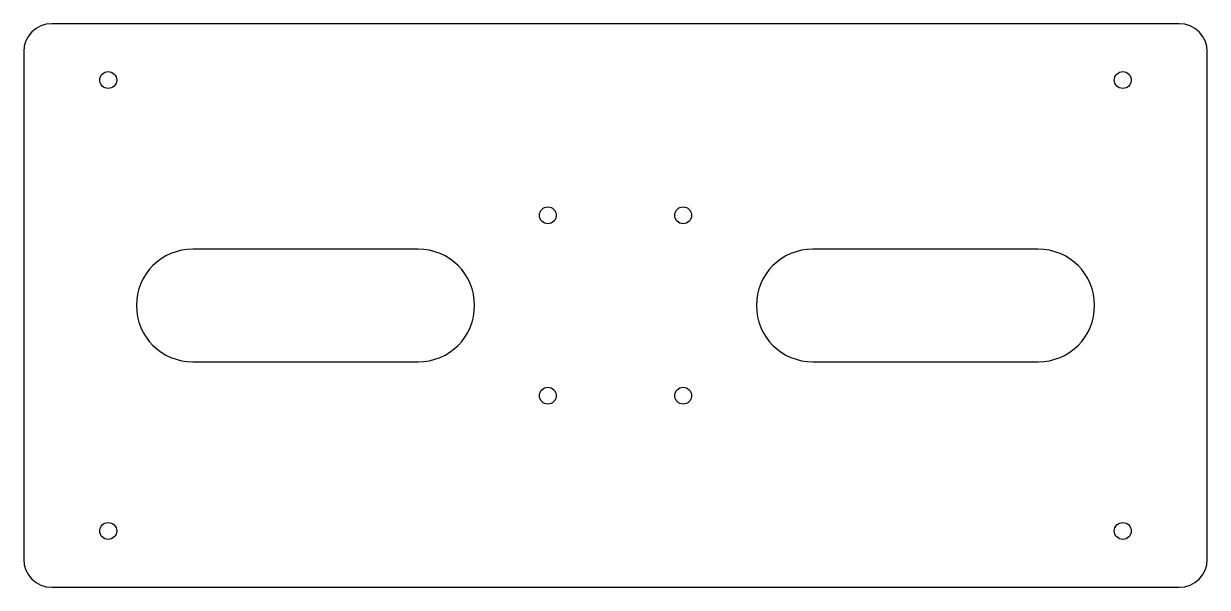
# Model space of a CAD drawing. Header units: millimetres. Extents: x 0 to 210, y -100 to 0.
import ezdxf

# ---------------------------------------------------------------- set-up
doc = ezdxf.new("R2010")
doc.units = ezdxf.units.MM

msp = doc.modelspace()

# ---------------------------------------------------------------- linework, layer by layer
at = {"color": 7, "linetype": 'Continuous', "lineweight": 25}
for p, q in [((205, 0), (5, 0)), ((0, -5), (0, -95)), ((210, -95), (210, -5)), ((70, -40), (30, -40)), ((180, -40), (140, -40)), ((30, -60), (70, -60)), ((140, -60), (180, -60)), ((5, -100), (205, -100))]:
    msp.add_line(p, q, dxfattribs=at)
for centre in [(15, -10), (195, -10), (93, -34), (117, -34), (93, -66), (117, -66), (15, -90), (195, -90)]:
    msp.add_circle(centre, 1.5, dxfattribs=at)
for centre, radius, start, end in [((5, -5), 5, 90, 180), ((205, -5), 5, 0, 90), ((30, -50), 10, 90, 270), ((70, -50), 10, 270, 90), ((140, -50), 10, 90, 270), ((180, -50), 10, 270, 90), ((5, -95), 5, 180, 270), ((205, -95), 5, 270, 0)]:
    msp.add_arc(centre, radius, start, end, dxfattribs=at)

doc.saveas('drawing.dxf')
